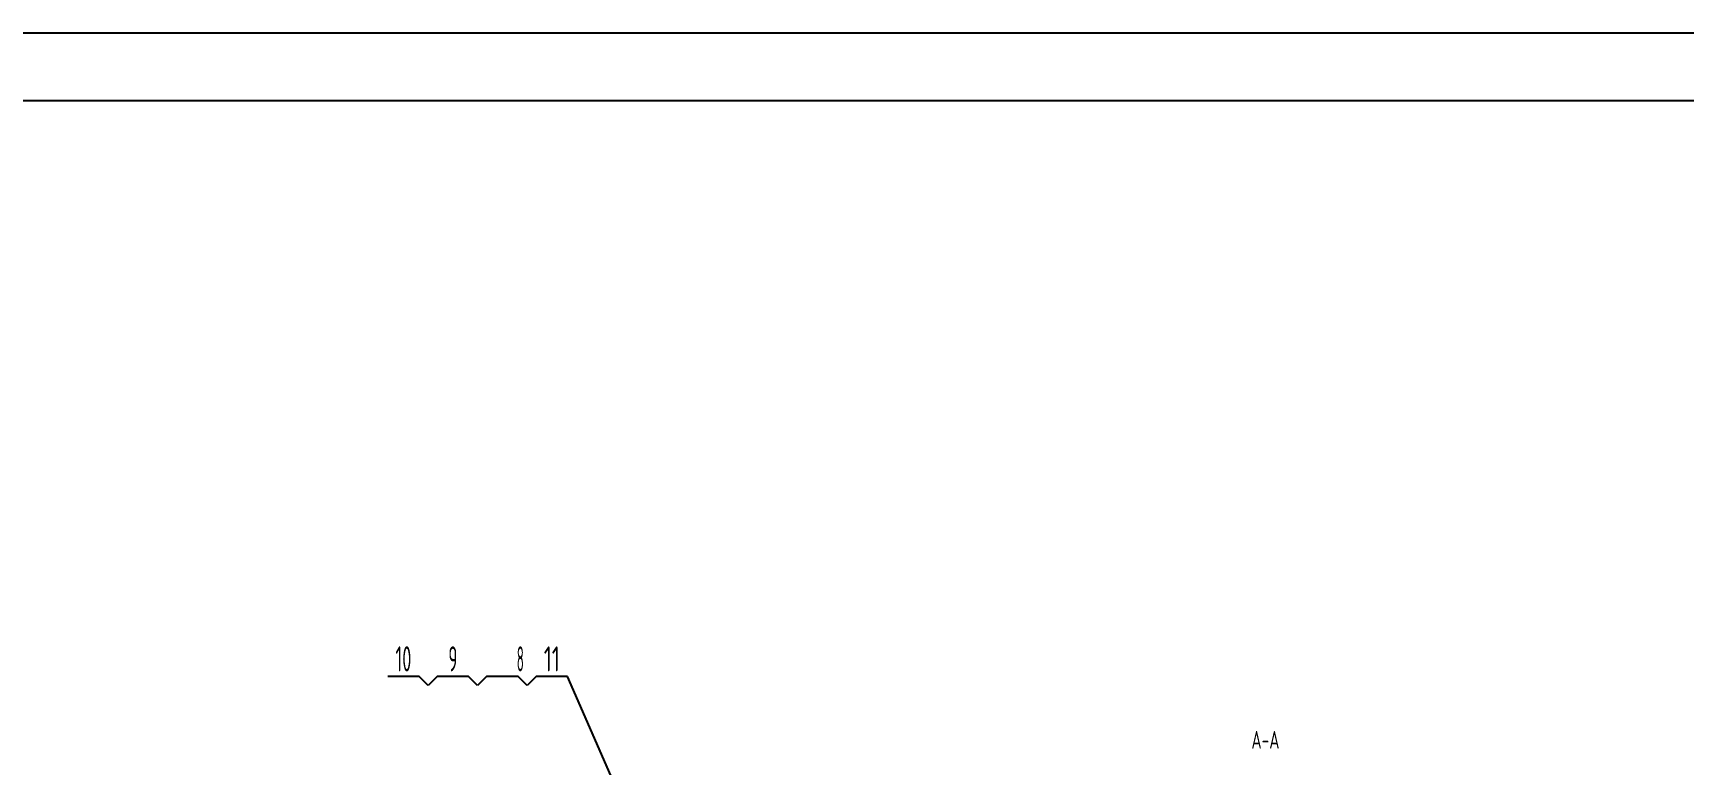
# Model space of a CAD drawing. Header units: millimetres. Extents: x 0 to 16800, y 0 to 11880.
# Drawn here: x 6906 to 11780, y 9719 to 11880 of the extents above; entities that cross this region are included whole.
import ezdxf
from ezdxf.enums import TextEntityAlignment as Align

# ---------------------------------------------------------------- set-up
doc = ezdxf.new("R2010")
doc.units = ezdxf.units.MM
doc.header["$LTSCALE"] = 400
for name, color, linetype in [('01', 7, 'Continuous'), ('02', 1, 'Continuous'), ('11', 3, 'Continuous')]:
    doc.layers.add(name, color=color, linetype=linetype)
doc.styles.get("Standard").update_dxf_attribs({"font": 'isocp', "width": 0.707, "bigfont": 'intecad.shx'})

# ---------------------------------------------------------------- blocks, each defined once
blk = doc.blocks.new('*U72')
at = {"layer": '01'}
blk.add_lwpolyline([(415, 292), (25, 292)], dxfattribs=at)
at = {"layer": '02'}
blk.add_lwpolyline([(420, 297), (0, 297)], dxfattribs=at)

msp = doc.modelspace()

# ---------------------------------------------------------------- linework, layer by layer
at = {"layer": '02'}
for p, q in [((8046.1, 9980), (7953.1, 9980)), ((8072.7, 9953.5), (8046.1, 9980)), ((8099.2, 9980), (8072.7, 9953.5)), ((8192.2, 9980), (8099.2, 9980)), ((8218.7, 9953.5), (8192.2, 9980)), ((8245.2, 9980), (8218.7, 9953.5)), ((8338.2, 9980), (8245.2, 9980)), ((8364.7, 9953.5), (8338.2, 9980)), ((8391.2, 9980), (8364.7, 9953.5)), ((8484.2, 9980), (8391.2, 9980)), ((8984.7, 8834.5), (8484.2, 9980))]:
    msp.add_line(p, q, dxfattribs=at)

# ---------------------------------------------------------------- block references
at = {"layer": '01', "xscale": 40, "yscale": 40, "zscale": 40}
msp.add_blockref('*U72', (0, 0), dxfattribs=at)

# ---------------------------------------------------------------- texts
at = {"layer": '11'}
for s, height, width, p, p2 in [('10', 74.25, 0.606076, (7976, 9995), (8023.3, 9995)), ('9', 74.2, 0.579528, (8132.3, 9995), (8159, 9995)), ('8', 74.2, 0.514182, (8334.2, 9995), (8355.2, 9995)), ('11', 74.25, 0.749243, (8414.1, 9995), (8461.4, 9995))]:
    msp.add_text(s, height=height, dxfattribs=dict(at, width=width)).set_placement(p, p2, align=Align.FIT)
at = {"layer": '11', "insert": (10503, 9819.5), "char_height": 52.5, "width": 1334.762, "attachment_point": 1}
msp.add_mtext('A-A', dxfattribs=at)

doc.saveas('drawing.dxf')
